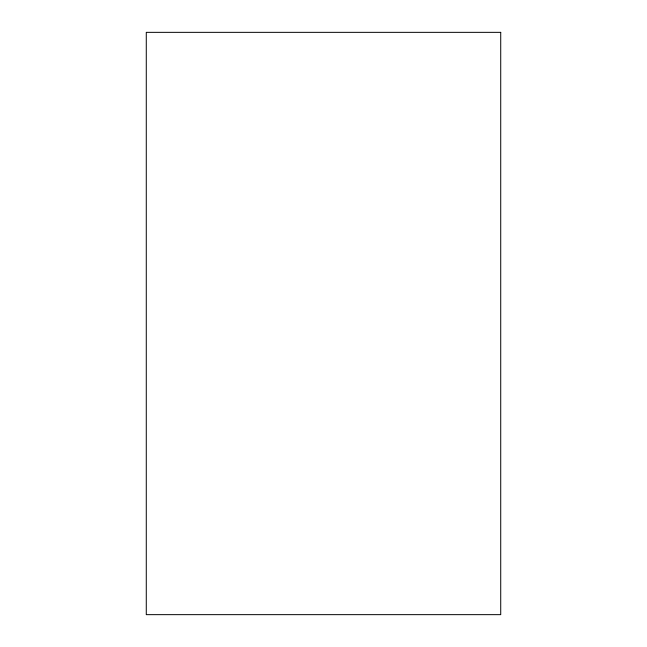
<?xml version="1.0" encoding="UTF-8"?>
<svg xmlns="http://www.w3.org/2000/svg" width="647" height="647" viewBox="0 0 647 647"><rect width="100%" height="100%" fill="white"/><g stroke="black" fill="none" stroke-linecap="round" stroke-linejoin="round"><path stroke-width="0.97" d="M500.721 32.35L146.279 32.35L146.279 614.65L500.721 614.65L500.721 32.35"/></g></svg>
